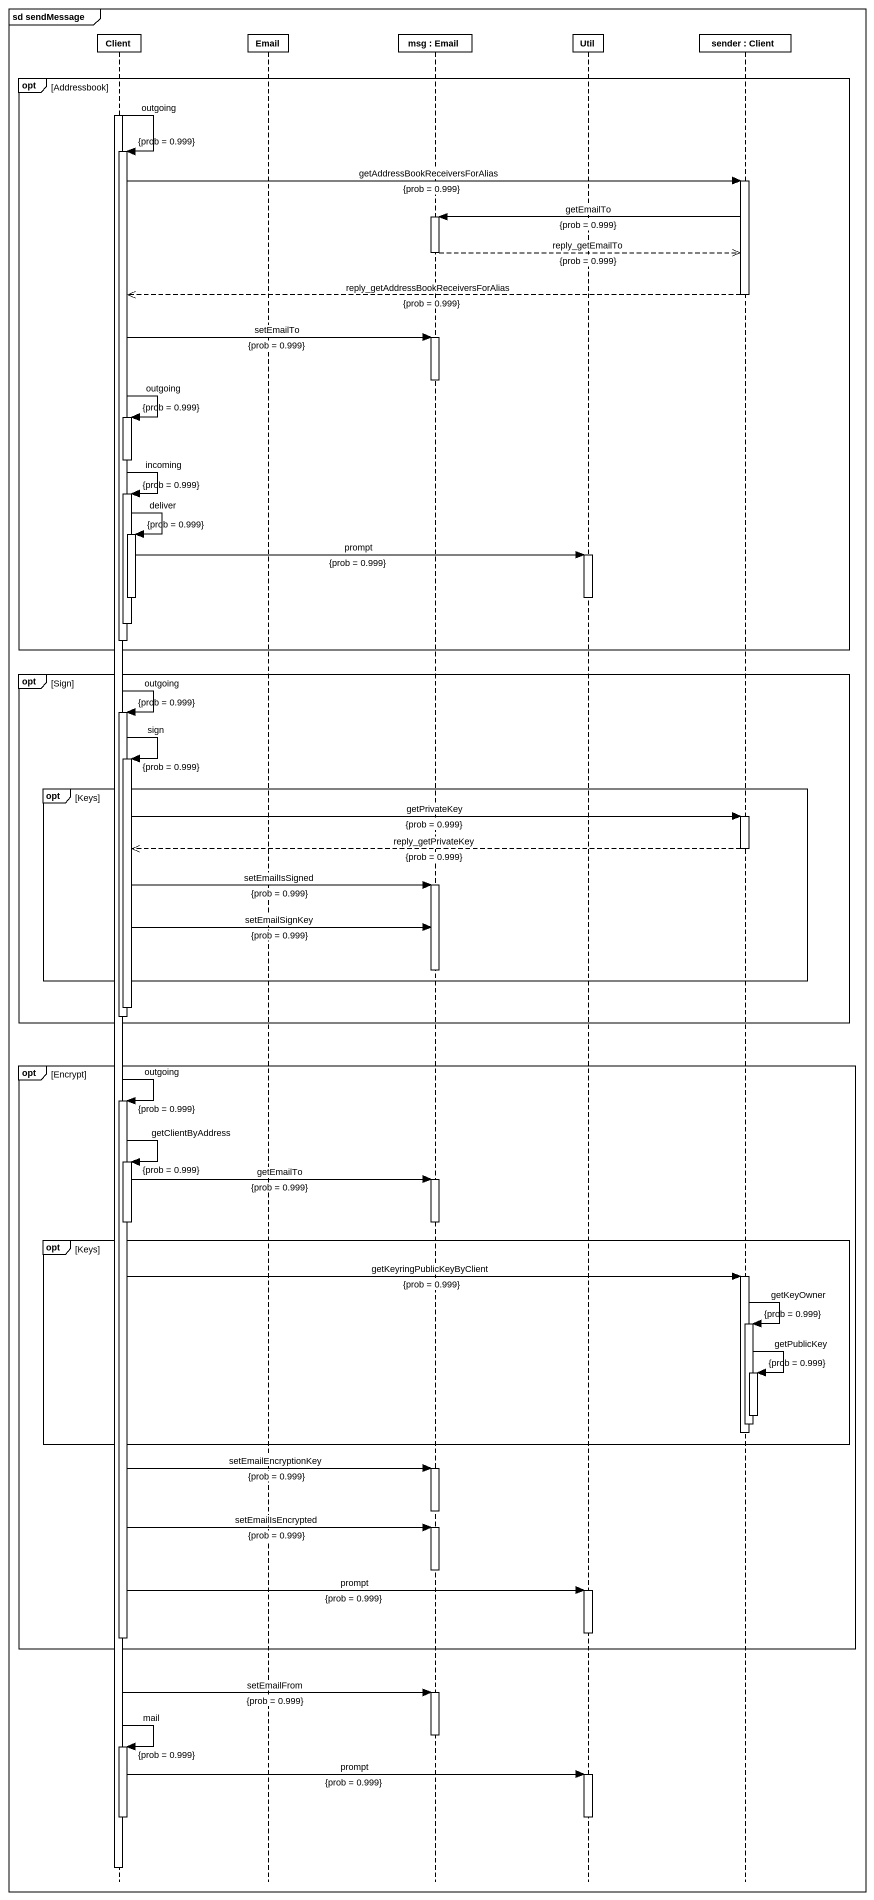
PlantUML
@startuml
mainframe sd sendMessage
hide footbox
participant Client
participant Email
participant "msg : Email" as msg
participant Util
participant "sender : Client" as sender

opt Addressbook
  activate Client
  Client -> Client : outgoing\n{prob = 0.999}
  activate Client
  Client -> sender : getAddressBookReceiversForAlias\n{prob = 0.999}
  activate sender
  sender -> msg : getEmailTo\n{prob = 0.999}
  activate msg
  msg -->> sender : reply_getEmailTo\n{prob = 0.999}
  deactivate msg
  sender -->> Client : reply_getAddressBookReceiversForAlias\n{prob = 0.999}
  deactivate sender
  Client -> msg : setEmailTo\n{prob = 0.999}
  activate msg
  deactivate msg
  Client -> Client : outgoing\n{prob = 0.999}
  activate Client
  deactivate Client
  Client -> Client : incoming\n{prob = 0.999}
  activate Client
  Client -> Client : deliver\n{prob = 0.999}
  activate Client
  Client -> Util : prompt\n{prob = 0.999}
  activate Util
  deactivate Client
  deactivate Util
  deactivate Client
  deactivate Client
end
opt Sign
  Client -> Client : outgoing\n{prob = 0.999}
  activate Client
  Client -> Client : sign\n{prob = 0.999}
  activate Client
  opt Keys
    Client -> sender : getPrivateKey\n{prob = 0.999}
    activate sender
    sender -->> Client : reply_getPrivateKey\n{prob = 0.999}
    deactivate sender
    Client -> msg : setEmailIsSigned\n{prob = 0.999}
    activate msg
    Client -> msg : setEmailSignKey\n{prob = 0.999}
    deactivate msg
  end
  deactivate Client
  deactivate Client
end
opt Encrypt
  Client -> Client : outgoing\n{prob = 0.999}
  activate Client
  Client -> Client : getClientByAddress\n{prob = 0.999}
  activate Client
  Client -> msg : getEmailTo\n{prob = 0.999}
  activate msg
  deactivate Client
  deactivate msg
  opt Keys
    Client -> sender : getKeyringPublicKeyByClient\n{prob = 0.999}
    activate sender
    sender -> sender : getKeyOwner\n{prob = 0.999}
    activate sender
    sender -> sender : getPublicKey\n{prob = 0.999}
    activate sender
    deactivate sender
    deactivate sender
    deactivate sender
  end
  Client -> msg : setEmailEncryptionKey\n{prob = 0.999}
  activate msg
  deactivate msg
  Client -> msg : setEmailIsEncrypted\n{prob = 0.999}
  activate msg
  deactivate msg
  Client -> Util : prompt\n{prob = 0.999}
  activate Util
  deactivate Util
  deactivate Client
end
Client -> msg : setEmailFrom\n{prob = 0.999}
activate msg
deactivate msg
Client -> Client : mail\n{prob = 0.999}
activate Client
Client -> Util : prompt\n{prob = 0.999}
activate Util
deactivate Client
deactivate Util
deactivate Client
@enduml
